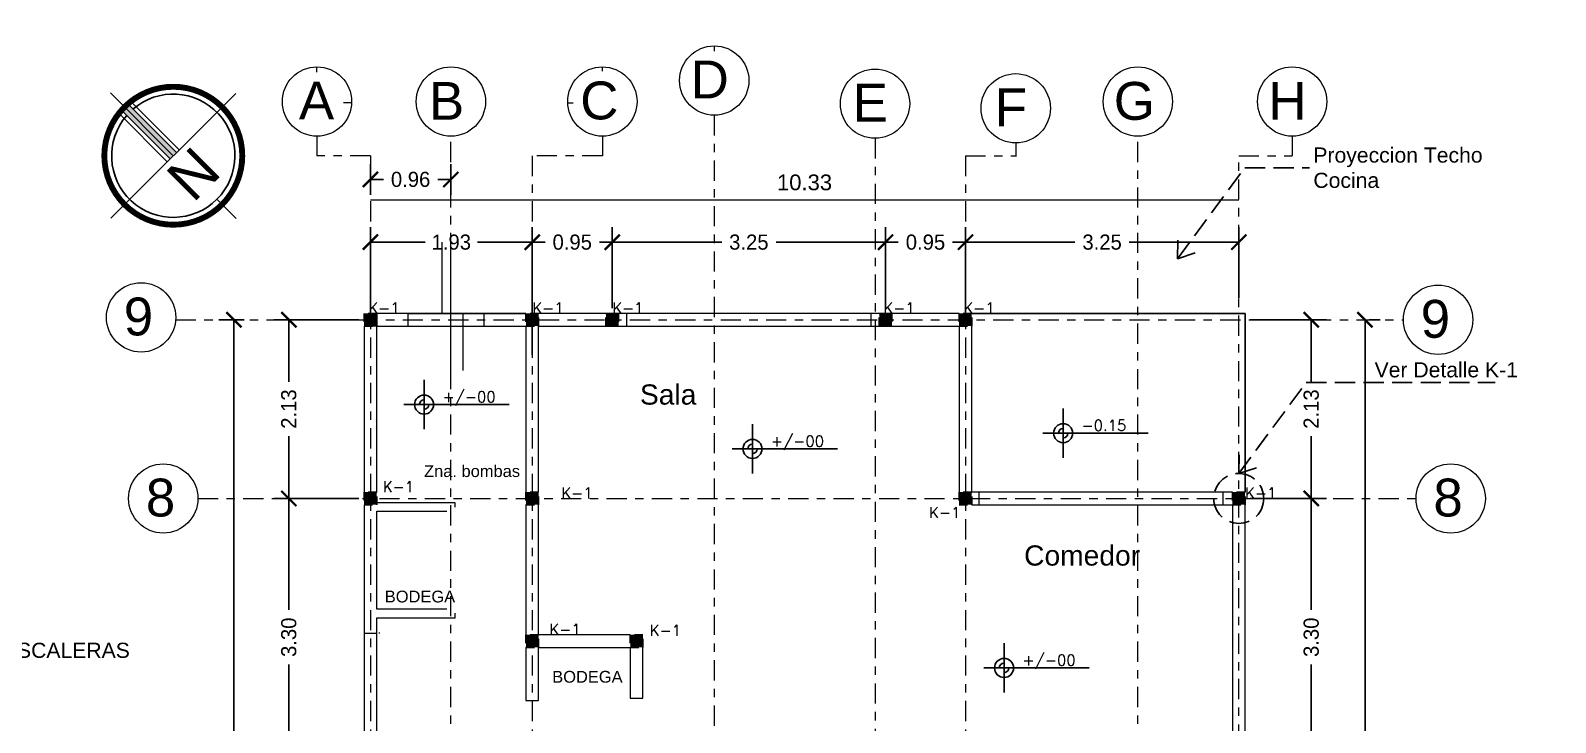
# Model space of a CAD drawing. Header units: millimetres. Extents: x -9559 to 23034, y -7226 to 22400.
# Drawn here: x 191.64 to 209.77, y -31.02 to -22.79 of the extents above; entities that cross this region are included whole.
import ezdxf

# ---------------------------------------------------------------- set-up
doc = ezdxf.new("R2010")
doc.units = ezdxf.units.MM
doc.header["$LTSCALE"] = 0.02
for name, pattern in [('ACAD_ISO02W100', [15, 12, -3]), ('ACAD_ISO10W100', [18, 12, -3, 0, -3]), ('DASHED2', [0.375, 0.25, -0.125])]:
    doc.linetypes.add(name, pattern=pattern)
for name, color, linetype, lineweight in [('A-FLOR', 252, 'Continuous', 30), ('ES-CASTILLOS15X15', 7, 'DASHED2', 30), ('ES-LISTONES', 250, 'Continuous', 13), ('ES-PLANTA ESTRUCTURAL', 252, 'Continuous', 30), ('G-ANNO-TEXT', 250, 'Continuous', 9), ('S-GRID', 253, 'ACAD_ISO10W100', 5), ('S-GRID-IDEN', 253, 'Continuous', 9), ('Sombras', 8, 'Continuous', 13)]:
    doc.layers.add(name, color=color, linetype=linetype, lineweight=lineweight)
doc.layers.add('PC-NIVELES', color=251, linetype='Continuous')
doc.styles.add('Arial_1', font='arial.ttf', dxfattribs={"height": 0.1875})
doc.styles.add('Arial_3', font='arial.ttf', dxfattribs={"height": 0.18})
doc.styles.add('Arial_4', font='arial.ttf', dxfattribs={"height": 0.105})
doc.styles.add('Arial_5', font='arial.ttf', dxfattribs={"height": 0.003})
doc.styles.add('ATT', font='romans.shx')
doc.styles.add('CUADROS', font='arial.ttf')
doc.styles.get("Standard").update_dxf_attribs({"font": 'GOTHIC.TTF'})
doc.dimstyles.get("Standard").update_dxf_attribs({"dimtxt": 0.18, "dimasz": 0.18, "dimexe": 0.18, "dimexo": 0.0625, "dimgap": 0.09, "dimtad": 0, "dimzin": 3, "dimdsep": 46, "dimtxsty": 'Standard', "dimblk": 'ARCHTICK', "dimcen": 0.09, "dimadec": 0, "dimazin": 0, "dimtfac": 1, "dimtofl": 0, "dimtmove": 0, "dimatfit": 3, "dimldrblk": 'ARCHTICK', "dimfxl": 1, "dimtolj": 1, "dimtzin": 0, "dimarcsym": 0})

# ---------------------------------------------------------------- blocks, each defined once
blk = doc.blocks.new('_ArchTick')
at = {"color": 0, "linetype": 'ByBlock', "const_width": 0.15}
blk.add_lwpolyline([(-0.5, -0.5), (0.5, 0.5)], dxfattribs=at)
blk = doc.blocks.new('*D284')
at = {"layer": 'Sombras', "color": 0, "lineweight": -2, "transparency": 16777216}
for p, q in [((195.682, -26.092), (195.682, -25.128)), ((197.607, -26.092), (197.607, -25.128)), ((195.682, -25.308), (196.334, -25.308)), ((197.607, -25.308), (196.954, -25.308))]:
    blk.add_line(p, q, dxfattribs=at)
at = {"layer": 'Sombras', "color": 0, "lineweight": -2, "transparency": 16777216, "xscale": 0.18, "yscale": 0.18, "zscale": 0.18, "rotation": 180}
blk.add_blockref('_ArchTick', (195.682, -25.308), dxfattribs=at)
at = {"layer": 'Sombras', "color": 0, "lineweight": -2, "transparency": 16777216, "xscale": 0.18, "yscale": 0.18, "zscale": 0.18}
blk.add_blockref('_ArchTick', (197.607, -25.308), dxfattribs=at)
at = {"layer": 'Sombras', "color": 0, "transparency": 16777216, "insert": (196.644, -25.308), "char_height": 0.18, "attachment_point": 5}
blk.add_mtext('\\A1;1.93', dxfattribs=at)
blk = doc.blocks.new('*D285')
at = {"layer": 'Sombras', "color": 0, "lineweight": -2, "transparency": 16777216}
for p, q in [((197.607, -26.646), (197.607, -25.128)), ((198.558, -26.092), (198.558, -25.128)), ((197.607, -25.308), (197.759, -25.308)), ((198.558, -25.308), (198.406, -25.308))]:
    blk.add_line(p, q, dxfattribs=at)
at = {"layer": 'Sombras', "color": 0, "lineweight": -2, "transparency": 16777216, "xscale": 0.18, "yscale": 0.18, "zscale": 0.18, "rotation": 180}
blk.add_blockref('_ArchTick', (197.607, -25.308), dxfattribs=at)
at = {"layer": 'Sombras', "color": 0, "lineweight": -2, "transparency": 16777216, "xscale": 0.18, "yscale": 0.18, "zscale": 0.18}
blk.add_blockref('_ArchTick', (198.558, -25.308), dxfattribs=at)
at = {"layer": 'Sombras', "color": 0, "transparency": 16777216, "insert": (198.082, -25.308), "char_height": 0.18, "attachment_point": 5}
blk.add_mtext('\\A1;0.95', dxfattribs=at)
blk = doc.blocks.new('*D286')
at = {"layer": 'Sombras', "color": 0, "lineweight": -2, "transparency": 16777216}
for p, q in [((198.558, -26.092), (198.558, -25.128)), ((201.807, -26.092), (201.807, -25.128)), ((198.558, -25.308), (199.859, -25.308)), ((201.807, -25.308), (200.505, -25.308))]:
    blk.add_line(p, q, dxfattribs=at)
at = {"layer": 'Sombras', "color": 0, "lineweight": -2, "transparency": 16777216, "xscale": 0.18, "yscale": 0.18, "zscale": 0.18, "rotation": 180}
blk.add_blockref('_ArchTick', (198.558, -25.308), dxfattribs=at)
at = {"layer": 'Sombras', "color": 0, "lineweight": -2, "transparency": 16777216, "xscale": 0.18, "yscale": 0.18, "zscale": 0.18}
blk.add_blockref('_ArchTick', (201.807, -25.308), dxfattribs=at)
at = {"layer": 'Sombras', "color": 0, "transparency": 16777216, "insert": (200.182, -25.308), "char_height": 0.18, "attachment_point": 5}
blk.add_mtext('\\A1;3.25', dxfattribs=at)
blk = doc.blocks.new('*D287')
at = {"layer": 'Sombras', "color": 0, "lineweight": -2, "transparency": 16777216}
for p, q in [((201.807, -26.092), (201.807, -25.128)), ((202.757, -26.092), (202.757, -25.128)), ((201.807, -25.308), (201.958, -25.308)), ((202.757, -25.308), (202.605, -25.308))]:
    blk.add_line(p, q, dxfattribs=at)
at = {"layer": 'Sombras', "color": 0, "lineweight": -2, "transparency": 16777216, "xscale": 0.18, "yscale": 0.18, "zscale": 0.18, "rotation": 180}
blk.add_blockref('_ArchTick', (201.807, -25.308), dxfattribs=at)
at = {"layer": 'Sombras', "color": 0, "lineweight": -2, "transparency": 16777216, "xscale": 0.18, "yscale": 0.18, "zscale": 0.18}
blk.add_blockref('_ArchTick', (202.757, -25.308), dxfattribs=at)
at = {"layer": 'Sombras', "color": 0, "transparency": 16777216, "insert": (202.282, -25.308), "char_height": 0.18, "attachment_point": 5}
blk.add_mtext('\\A1;0.95', dxfattribs=at)
blk = doc.blocks.new('*D288')
at = {"layer": 'Sombras', "color": 0, "lineweight": -2, "transparency": 16777216}
for p, q in [((202.757, -26.092), (202.757, -25.128)), ((206.007, -25.973), (206.007, -25.128)), ((202.757, -25.308), (204.058, -25.308)), ((206.007, -25.308), (204.705, -25.308))]:
    blk.add_line(p, q, dxfattribs=at)
at = {"layer": 'Sombras', "color": 0, "lineweight": -2, "transparency": 16777216, "xscale": 0.18, "yscale": 0.18, "zscale": 0.18, "rotation": 180}
blk.add_blockref('_ArchTick', (202.757, -25.308), dxfattribs=at)
at = {"layer": 'Sombras', "color": 0, "lineweight": -2, "transparency": 16777216, "xscale": 0.18, "yscale": 0.18, "zscale": 0.18}
blk.add_blockref('_ArchTick', (206.007, -25.308), dxfattribs=at)
at = {"layer": 'Sombras', "color": 0, "transparency": 16777216, "insert": (204.382, -25.308), "char_height": 0.18, "attachment_point": 5}
blk.add_mtext('\\A1;3.25', dxfattribs=at)
blk = doc.blocks.new('*D281')
at = {"layer": 'Sombras', "color": 0, "lineweight": -2, "transparency": 16777216}
for p, q in [((207.508, -26.23), (207.508, -34.225)), ((207.556, -26.23), (207.688, -26.23)), ((207.508, -42.98), (207.508, -34.984)), ((207.556, -42.98), (207.688, -42.98))]:
    blk.add_line(p, q, dxfattribs=at)
at = {"layer": 'Sombras', "color": 0, "lineweight": -2, "transparency": 16777216, "xscale": 0.18, "yscale": 0.18, "zscale": 0.18}
for p, rotation in [((207.508, -26.23), 90), ((207.508, -42.98), 270)]:
    blk.add_blockref('_ArchTick', p, dxfattribs=dict(at, rotation=rotation))
at = {"layer": 'Sombras', "color": 0, "transparency": 16777216, "insert": (207.508, -34.605), "char_height": 0.18, "attachment_point": 5, "rotation": 90}
blk.add_mtext('\\A1;16.75', dxfattribs=at)
blk = doc.blocks.new('*D297')
at = {"layer": 'Sombras', "color": 0, "lineweight": -2, "transparency": 16777216}
for p, q in [((206.144, -28.355), (207.049, -28.355)), ((206.869, -28.355), (206.869, -29.68)), ((206.869, -31.655), (206.869, -30.329)), ((206.144, -31.655), (207.049, -31.655))]:
    blk.add_line(p, q, dxfattribs=at)
at = {"layer": 'Sombras', "color": 0, "lineweight": -2, "transparency": 16777216, "xscale": 0.18, "yscale": 0.18, "zscale": 0.18}
for p, rotation in [((206.869, -28.355), 90), ((206.869, -31.655), 270)]:
    blk.add_blockref('_ArchTick', p, dxfattribs=dict(at, rotation=rotation))
at = {"layer": 'Sombras', "color": 0, "transparency": 16777216, "insert": (206.869, -30.005), "char_height": 0.18, "attachment_point": 5, "rotation": 90}
blk.add_mtext('\\A1;3.30', dxfattribs=at)
blk = doc.blocks.new('*D298')
at = {"layer": 'Sombras', "color": 0, "lineweight": -2, "transparency": 16777216}
for p, q in [((206.144, -26.23), (207.049, -26.23)), ((206.869, -26.23), (206.869, -26.968)), ((206.869, -28.355), (206.869, -27.616)), ((206.144, -28.355), (207.049, -28.355))]:
    blk.add_line(p, q, dxfattribs=at)
at = {"layer": 'Sombras', "color": 0, "lineweight": -2, "transparency": 16777216, "xscale": 0.18, "yscale": 0.18, "zscale": 0.18}
for p, rotation in [((206.869, -26.23), 90), ((206.869, -28.355), 270)]:
    blk.add_blockref('_ArchTick', p, dxfattribs=dict(at, rotation=rotation))
at = {"layer": 'Sombras', "color": 0, "transparency": 16777216, "insert": (206.869, -27.292), "char_height": 0.18, "attachment_point": 5, "rotation": 90}
blk.add_mtext('\\A1;2.13', dxfattribs=at)
blk = doc.blocks.new('*D282')
at = {"layer": 'Sombras', "color": 0, "lineweight": -2, "transparency": 16777216}
for p, q in [((194.18, -26.23), (193.878, -26.23)), ((194.058, -26.23), (194.058, -34.225)), ((194.058, -42.98), (194.058, -34.984)), ((194.18, -42.98), (193.878, -42.98))]:
    blk.add_line(p, q, dxfattribs=at)
at = {"layer": 'Sombras', "color": 0, "lineweight": -2, "transparency": 16777216, "xscale": 0.18, "yscale": 0.18, "zscale": 0.18}
for p, rotation in [((194.058, -26.23), 90), ((194.058, -42.98), 270)]:
    blk.add_blockref('_ArchTick', p, dxfattribs=dict(at, rotation=rotation))
at = {"layer": 'Sombras', "color": 0, "transparency": 16777216, "insert": (194.058, -34.605), "char_height": 0.18, "attachment_point": 5, "rotation": 90}
blk.add_mtext('\\A1;16.75', dxfattribs=at)
blk = doc.blocks.new('*D302')
at = {"layer": 'Sombras', "color": 0, "lineweight": -2, "transparency": 16777216}
for p, q in [((195.544, -26.23), (194.532, -26.23)), ((194.712, -26.23), (194.712, -26.968)), ((194.712, -28.355), (194.712, -27.616)), ((195.544, -28.355), (194.532, -28.355))]:
    blk.add_line(p, q, dxfattribs=at)
at = {"layer": 'Sombras', "color": 0, "lineweight": -2, "transparency": 16777216, "xscale": 0.18, "yscale": 0.18, "zscale": 0.18}
for p, rotation in [((194.712, -26.23), 90), ((194.712, -28.355), 270)]:
    blk.add_blockref('_ArchTick', p, dxfattribs=dict(at, rotation=rotation))
at = {"layer": 'Sombras', "color": 0, "transparency": 16777216, "insert": (194.712, -27.292), "char_height": 0.18, "attachment_point": 5, "rotation": 90}
blk.add_mtext('\\A1;2.13', dxfattribs=at)
blk = doc.blocks.new('*D303')
at = {"layer": 'Sombras', "color": 0, "lineweight": -2, "transparency": 16777216}
for p, q in [((195.544, -28.355), (194.532, -28.355)), ((194.712, -28.355), (194.712, -29.68)), ((194.712, -31.655), (194.712, -30.329)), ((195.544, -31.655), (194.532, -31.655))]:
    blk.add_line(p, q, dxfattribs=at)
at = {"layer": 'Sombras', "color": 0, "lineweight": -2, "transparency": 16777216, "xscale": 0.18, "yscale": 0.18, "zscale": 0.18}
for p, rotation in [((194.712, -28.355), 90), ((194.712, -31.655), 270)]:
    blk.add_blockref('_ArchTick', p, dxfattribs=dict(at, rotation=rotation))
at = {"layer": 'Sombras', "color": 0, "transparency": 16777216, "insert": (194.712, -30.005), "char_height": 0.18, "attachment_point": 5, "rotation": 90}
blk.add_mtext('\\A1;3.30', dxfattribs=at)
blk = doc.blocks.new('*D309')
at = {"color": 0, "lineweight": -2, "transparency": 16777216}
for p, q in [((195.682, -24.744), (195.682, -24.382)), ((196.639, -24.744), (196.639, -24.382)), ((195.682, -24.562), (195.837, -24.562)), ((196.639, -24.562), (196.484, -24.562))]:
    blk.add_line(p, q, dxfattribs=at)
at = {"color": 0, "lineweight": -2, "transparency": 16777216, "xscale": 0.18, "yscale": 0.18, "zscale": 0.18, "rotation": 180}
blk.add_blockref('_ArchTick', (195.682, -24.562), dxfattribs=at)
at = {"color": 0, "lineweight": -2, "transparency": 16777216, "xscale": 0.18, "yscale": 0.18, "zscale": 0.18}
blk.add_blockref('_ArchTick', (196.639, -24.562), dxfattribs=at)
at = {"color": 0, "transparency": 16777216, "insert": (196.16, -24.562), "char_height": 0.18, "attachment_point": 5}
blk.add_mtext('\\A1;0.96', dxfattribs=at)
blk = doc.blocks.new('A$C3F057A20')
for p, q in [((1.312, 2.641), (1.312, 1.32)), ((1.186, 2.338), (1.186, 1.32)), ((1.247, 2.301), (1.247, 1.32)), ((1.377, 2.301), (1.377, 1.32)), ((1.437, 2.338), (1.437, 1.32)), ((0, 1.32), (2.623, 1.32)), ((1.312, 0.404), (1.312, 0))]:
    blk.add_line(p, q)
at = {"const_width": 0.0875}
blk.add_lwpolyline([(0.287, 1.32, 1), (2.337, 1.32, 1)], format="xyb", close=True, dxfattribs=at)
blk.add_arc((1.312, 1.32), 0.916, 94.0608, 85.9392)
blk.add_solid([(1.247, 1.32), (1.377, 1.32), (1.247, 2.301), (1.377, 2.301)])
at = {"ltscale": 0.2, "insert": (1.016, 1.231), "char_height": 0.625, "attachment_point": 1, "style": 'CUADROS'}
blk.add_mtext_dynamic_manual_height_columns('N', width=0.76887, gutter_width=3.125, heights=[0], dxfattribs=at)

msp = doc.modelspace()

# ---------------------------------------------------------------- hatches: boundary and pattern name
at = {"layer": 'ES-CASTILLOS15X15'}
for points in [[(195.757, -26.305), (195.757, -26.155), (195.607, -26.155), (195.607, -26.305)], [(197.532, -26.305), (197.682, -26.305), (197.682, -26.155), (197.532, -26.155), (197.532, -26.283)], [(198.483, -26.155), (198.483, -26.305), (198.633, -26.305), (198.633, -26.155)], [(201.732, -26.155), (201.732, -26.305), (201.882, -26.305), (201.882, -26.155)], [(202.682, -26.305), (202.832, -26.305), (202.832, -26.155), (202.682, -26.155), (202.682, -26.283)], [(195.607, -28.43), (195.757, -28.43), (195.757, -28.28), (195.607, -28.28), (195.607, -28.408)], [(197.532, -28.43), (197.682, -28.43), (197.682, -28.28), (197.532, -28.28), (197.532, -28.408)], [(202.682, -28.43), (202.832, -28.43), (202.832, -28.28), (202.682, -28.28), (202.682, -28.408)], [(205.932, -28.43), (206.082, -28.43), (206.082, -28.28), (205.932, -28.28), (205.932, -28.408)], [(197.532, -30.125), (197.682, -30.125), (197.682, -29.975), (197.532, -29.975), (197.532, -30.103)], [(198.772, -30.125), (198.922, -30.125), (198.922, -29.975), (198.772, -29.975), (198.772, -30.103)]]:
    msp.add_hatch(color=256, dxfattribs=at).paths.add_polyline_path(points)

# ---------------------------------------------------------------- linework, layer by layer
at = {"layer": 'A-FLOR'}
for p, q in [((197.532, -26.155), (196.132, -26.155)), ((206.082, -26.155), (202.832, -26.155)), ((206.082, -28.28), (206.082, -26.155))]:
    msp.add_line(p, q, dxfattribs=at)
at = {"layer": 'ES-CASTILLOS15X15'}
for p, q in [((195.757, -26.155), (195.607, -26.155)), ((195.607, -26.155), (195.607, -26.305)), ((195.757, -26.305), (195.757, -26.155)), ((197.682, -26.155), (197.532, -26.155)), ((197.532, -26.155), (197.532, -26.305)), ((197.682, -26.305), (197.682, -26.155)), ((202.832, -26.155), (202.682, -26.155)), ((202.682, -26.155), (202.682, -26.305)), ((202.832, -26.305), (202.832, -26.155)), ((195.607, -26.305), (195.757, -26.305)), ((197.532, -26.305), (197.682, -26.305)), ((202.682, -26.305), (202.832, -26.305)), ((195.757, -28.28), (195.607, -28.28)), ((195.607, -28.28), (195.607, -28.43)), ((195.757, -28.43), (195.757, -28.28)), ((197.682, -28.28), (197.532, -28.28)), ((197.532, -28.28), (197.532, -28.43)), ((197.682, -28.43), (197.682, -28.28)), ((202.832, -28.28), (202.682, -28.28)), ((202.682, -28.28), (202.682, -28.43)), ((202.832, -28.43), (202.832, -28.28)), ((206.082, -28.28), (205.932, -28.28)), ((205.932, -28.28), (205.932, -28.43)), ((206.082, -28.43), (206.082, -28.28)), ((195.607, -28.43), (195.757, -28.43)), ((197.532, -28.43), (197.682, -28.43)), ((202.682, -28.43), (202.832, -28.43)), ((205.932, -28.43), (206.082, -28.43)), ((197.682, -29.975), (197.532, -29.975)), ((197.532, -29.975), (197.532, -30.125)), ((197.682, -30.125), (197.682, -29.975)), ((198.922, -29.975), (198.772, -29.975)), ((198.772, -29.975), (198.772, -30.125)), ((198.922, -30.125), (198.922, -29.975)), ((197.532, -30.125), (197.682, -30.125)), ((198.772, -30.125), (198.922, -30.125))]:
    msp.add_line(p, q, dxfattribs=at)
for points in [[(198.483, -26.155), (198.633, -26.155), (198.633, -26.305), (198.483, -26.305)], [(201.732, -26.155), (201.882, -26.155), (201.882, -26.305), (201.732, -26.305)]]:
    msp.add_lwpolyline(points, close=True, dxfattribs=at)
at = {"layer": 'ES-LISTONES', "linetype": 'ACAD_ISO02W100', "lineweight": 30}
for p, q in [((206.081, -24.422), (208.327, -24.422)), ((206.81, -26.975), (209.056, -26.975))]:
    msp.add_line(p, q, dxfattribs=at)
at = {"layer": 'ES-LISTONES'}
for p, q in [((196.53, -25.309), (196.53, -26.155)), ((196.639, -26.155), (196.639, -25.309)), ((196.639, -26.834), (196.639, -26.155)), ((196.781, -26.155), (196.781, -26.834))]:
    msp.add_line(p, q, dxfattribs=at)
at = {"layer": 'ES-LISTONES', "linetype": 'ACAD_ISO02W100', "lineweight": 30}
msp.add_circle((206.007, -28.355), 0.297, dxfattribs=at)
at = {"layer": 'ES-PLANTA ESTRUCTURAL', "lineweight": 5}
for p, q in [((196.132, -26.155), (195.757, -26.155)), ((195.757, -26.155), (195.757, -26.305)), ((196.132, -26.305), (196.132, -26.155)), ((197.532, -26.155), (196.132, -26.155)), ((197.032, -26.155), (197.032, -26.305)), ((198.732, -26.155), (197.682, -26.155)), ((198.732, -26.305), (198.732, -26.155)), ((202.682, -26.155), (198.732, -26.155)), ((201.632, -26.155), (201.632, -26.305)), ((195.607, -26.305), (195.607, -28.28)), ((195.757, -26.305), (195.607, -26.305)), ((195.757, -28.28), (195.757, -26.305)), ((195.757, -26.305), (196.132, -26.305)), ((196.132, -26.305), (197.532, -26.305)), ((197.532, -26.305), (197.532, -28.28)), ((197.682, -28.28), (197.682, -26.305)), ((197.682, -26.305), (198.732, -26.305)), ((198.732, -26.305), (202.682, -26.305)), ((202.682, -26.305), (202.682, -28.28)), ((202.832, -28.28), (202.832, -26.305)), ((205.72, -28.28), (202.832, -28.28)), ((202.919, -28.43), (202.919, -28.28)), ((205.932, -28.28), (205.72, -28.28)), ((205.819, -28.28), (205.819, -28.43)), ((195.607, -28.43), (195.607, -31.442)), ((196.689, -28.405), (195.757, -28.405)), ((196.689, -28.459), (196.689, -28.405)), ((197.532, -28.43), (197.532, -29.975)), ((197.682, -29.975), (197.682, -28.43)), ((202.832, -28.43), (205.72, -28.43)), ((205.72, -28.43), (205.932, -28.43)), ((205.932, -28.43), (205.932, -28.755)), ((206.082, -28.755), (206.082, -28.43)), ((195.757, -29.673), (195.757, -28.505)), ((195.757, -28.505), (196.589, -28.505)), ((205.932, -28.642), (205.932, -31.58)), ((206.082, -31.58), (206.082, -28.642)), ((196.589, -29.673), (195.757, -29.673)), ((196.689, -29.773), (196.689, -29.719)), ((195.757, -31.442), (195.757, -29.773)), ((195.757, -29.773), (196.689, -29.773)), ((195.607, -29.955), (195.757, -29.955)), ((195.758, -29.955), (195.757, -29.955)), ((195.793, -29.955), (195.783, -29.955)), ((198.772, -29.975), (197.682, -29.975)), ((197.532, -30.125), (197.532, -30.755)), ((197.682, -30.125), (198.772, -30.125)), ((197.682, -30.755), (197.682, -30.125)), ((198.772, -30.125), (198.772, -30.73)), ((198.922, -30.73), (198.922, -30.125)), ((197.532, -30.755), (197.682, -30.755)), ((198.772, -30.73), (198.922, -30.73))]:
    msp.add_line(p, q, dxfattribs=at)
at = {"layer": 'PC-NIVELES'}
for p, q in [((196.32, -26.946), (196.32, -27.531)), ((196.079, -27.239), (197.331, -27.239)), ((203.919, -27.286), (203.919, -27.871)), ((200.225, -27.473), (200.225, -28.058)), ((203.678, -27.579), (204.93, -27.579)), ((199.984, -27.766), (201.236, -27.766)), ((203.216, -30.077), (203.216, -30.662)), ((202.975, -30.37), (204.227, -30.37))]:
    msp.add_line(p, q, dxfattribs=at)
for centre in [(196.32, -27.239), (203.919, -27.579), (200.225, -27.766), (203.216, -30.37)]:
    msp.add_circle(centre, 0.113, dxfattribs=at)
at = {"layer": 'PC-NIVELES', "color": 9, "linetype": 'Continuous'}
for centre, start, end in [((196.32, -27.239), 90, 180), ((196.32, -27.239), 270, 0), ((203.919, -27.579), 90, 180), ((200.225, -27.766), 90, 180), ((203.919, -27.579), 270, 0), ((200.225, -27.766), 270, 0), ((203.216, -30.37), 90, 180), ((203.216, -30.37), 270, 0)]:
    msp.add_arc(centre, 0.0565, start, end, dxfattribs=at)
at = {"layer": 'S-GRID'}
for p, q in [((199.77, -22.974), (199.77, -23.036)), ((195.047, -23.286), (195.047, -23.224)), ((198.44, -23.274), (198.44, -23.224)), ((195.458, -23.653), (195.364, -23.653)), ((198.029, -23.653), (198.092, -23.653)), ((199.77, -23.798), (199.77, -45.259)), ((195.047, -24.048), (195.047, -24.281)), ((196.639, -45.416), (196.639, -24.048)), ((198.44, -24.048), (198.44, -24.281)), ((201.682, -24.073), (201.682, -45.441)), ((204.807, -45.416), (204.807, -24.048)), ((206.642, -24.048), (206.642, -24.281)), ((195.682, -24.281), (195.047, -24.281)), ((195.682, -24.281), (195.682, -44.781)), ((197.607, -24.281), (197.607, -44.781)), ((198.44, -24.281), (197.607, -24.281)), ((202.757, -24.281), (202.757, -44.874)), ((202.757, -24.281), (203.365, -24.281)), ((203.355, -24.128), (203.355, -24.281)), ((206.007, -44.781), (206.007, -24.281)), ((206.007, -24.281), (206.642, -24.281)), ((193.367, -26.23), (207.966, -26.23)), ((193.63, -28.355), (208.116, -28.355))]:
    msp.add_line(p, q, dxfattribs=at)
at = {"layer": 'S-GRID-IDEN'}
for centre in [(199.77, -23.386), (195.047, -23.636), (196.639, -23.636), (198.44, -23.636), (201.682, -23.661), (203.355, -23.716), (204.807, -23.636), (206.642, -23.636), (192.956, -26.202), (208.377, -26.23), (193.219, -28.355), (208.527, -28.355)]:
    msp.add_circle(centre, 0.412, dxfattribs=at)
at = {"layer": 'Sombras'}
msp.add_line((195.682, -24.806), (206.007, -24.806), dxfattribs=at)

# ---------------------------------------------------------------- block references
at = {"xscale": 0.7999999999999999, "yscale": 0.7999999999999999, "zscale": 0.7999999999999999, "rotation": 44.99999999999994}
msp.add_blockref('A$C3F057A20', (193.343, -25.769), dxfattribs=at)

# ---------------------------------------------------------------- texts
at = {"layer": 'ES-CASTILLOS15X15', "style": 'ATT'}
for p in [(195.657, -26.155), (197.607, -26.155), (198.558, -26.155), (201.782, -26.155), (202.732, -26.155), (195.831, -28.28), (197.952, -28.355), (206.082, -28.355), (202.325, -28.587), (197.81, -29.975), (199.003, -29.988)]:
    msp.add_attdef('K-1', p, '+0.00', height=0.1294, dxfattribs=at)
at = {"layer": 'G-ANNO-TEXT'}
for s, height, style, p in [('Sala', 0.24, 'Arial_3', (198.887, -27.239)), ('Zna. bombas', 0.14, 'Arial_4', (196.32, -28.1)), ('Comedor', 0.24, 'Arial_3', (203.455, -29.153)), ('BODEGA', 0.14, 'Arial_4', (195.853, -29.591)), ('BODEGA', 0.14, 'Arial_4', (197.844, -30.545))]:
    msp.add_text(s, height=height, dxfattribs=dict(at, style=style)).set_placement(p)
at = {"layer": 'G-ANNO-TEXT', "color": 7, "insert": (189.999, -30.07), "char_height": 0.18, "width": 2.98599, "attachment_point": 1, "style": 'Arial_3', "bg_fill": 3, "box_fill_scale": 1.25, "bg_fill_color": 256, "bg_fill_true_color": 13158600, "bg_fill_transparency": 0}
msp.add_mtext('Ver Detalle ESCALERAS', dxfattribs=at)
at = {"layer": 'PC-NIVELES', "style": 'ATT'}
for tag, p in [('+/-00', (196.539, -27.211)), ('-0.15', (204.138, -27.551)), ('+/-00', (200.444, -27.738)), ('+/-00', (203.435, -30.342))]:
    msp.add_attdef(tag, p, '+0.00', height=0.1294, dxfattribs=at)
at = {"layer": 'S-GRID', "insert": (200.844, -24.598), "char_height": 0.1875, "width": 0.7805, "attachment_point": 5, "style": 'Arial_1', "bg_fill": 3, "box_fill_scale": 1.1, "bg_fill_color": 256, "bg_fill_true_color": 13158600, "bg_fill_transparency": 0}
msp.add_mtext('\\A1;10.33', dxfattribs=at)
at = {"layer": 'S-GRID-IDEN', "style": 'Arial_5'}
for s, p in [('D', (199.49, -23.598)), ('A', (194.832, -23.848)), ('B', (196.378, -23.853)), ('C', (198.177, -23.848)), ('E', (201.417, -23.873)), ('F', (203.105, -23.929)), ('G', (204.521, -23.853)), ('H', (206.36, -23.853)), ('9', (192.749, -26.416)), ('9', (208.17, -26.444)), ('8', (193.012, -28.569)), ('8', (208.321, -28.569))]:
    msp.add_text(s, height=0.45, dxfattribs=at).set_placement(p)

# ---------------------------------------------------------------- dimensions: what is measured, and where the dimension line sits
dim = msp.add_linear_dim(base=(196.639, -24.562), p1=(195.682, -24.806), p2=(196.639, -24.806), dimstyle='Standard')
dim.commit()
dim.dimension.update_dxf_attribs({"geometry": '*D309', "text_midpoint": (196.16, -24.562)})
at = {"layer": 'Sombras'}
dim = msp.add_linear_dim(base=(197.606538509, -25.308336693), p1=(195.681538509, -26.154528366), p2=(197.606538509, -26.154528366), dimstyle='Standard', dxfattribs=at)
dim.commit()
dim.dimension.update_dxf_attribs({"geometry": '*D284', "text_midpoint": (196.644038509, -25.308336693)})
for base, p1, p2, picture, middle in [((198.558, -25.308), (197.607, -26.708), (198.558, -26.155), '*D285', (198.082, -25.308)), ((201.807, -25.308), (198.558, -26.155), (201.807, -26.155), '*D286', (200.182, -25.308)), ((202.757, -25.308), (201.807, -26.155), (202.757, -26.155), '*D287', (202.282, -25.308)), ((206.007, -25.308), (202.757, -26.155), (206.007, -26.035), '*D288', (204.382, -25.308))]:
    dim = msp.add_linear_dim(base=base, p1=p1, p2=p2, dimstyle='Standard', override={"dimtmove": 1}, dxfattribs=at)
    dim.commit()
    dim.dimension.update_dxf_attribs({"geometry": picture, "text_midpoint": middle})
for base, p1, p2, picture, middle in [((194.058, -42.98), (194.242, -26.23), (194.242, -42.98), '*D282', (194.058, -34.605)), ((194.711864319, -28.354528366), (195.606538509, -26.229528366), (195.606538509, -28.354528366), '*D302', (194.711864319, -27.292028366)), ((207.508, -42.98), (207.494, -26.23), (207.494, -42.98), '*D281', (207.508, -34.605))]:
    dim = msp.add_linear_dim(base=base, p1=p1, p2=p2, angle=90, dimstyle='Standard', dxfattribs=at)
    dim.commit()
    dim.dimension.update_dxf_attribs({"geometry": picture, "text_midpoint": middle})
for base, p1, p2, picture, middle in [((206.869142603, -26.229528366), (206.081538509, -28.354528366), (206.081538509, -26.229528366), '*D298', (206.869142603, -27.292028366)), ((194.712, -31.655), (195.607, -28.355), (195.607, -31.655), '*D303', (194.712, -30.005)), ((206.869, -28.355), (206.082, -31.655), (206.082, -28.355), '*D297', (206.869, -30.005))]:
    dim = msp.add_linear_dim(base=base, p1=p1, p2=p2, angle=90, dimstyle='Standard', override={"dimtmove": 1}, dxfattribs=at)
    dim.commit()
    dim.dimension.update_dxf_attribs({"geometry": picture, "text_midpoint": middle})

# ---------------------------------------------------------------- leaders
at = {"layer": 'ES-LISTONES', "linetype": 'ACAD_ISO02W100', "lineweight": 30}
for points in [[(205.278, -25.505), (206.081, -24.422)], [(206.007, -28.058), (206.81, -26.975)]]:
    msp.add_leader(points, dimstyle='Standard', override={"dimgap": 0.01, "dimtad": 0, "dimldrblk": 'Open90'}, dxfattribs=at)

# ---------------------------------------------------------------- next in the draw order: texts
at = {"layer": 'G-ANNO-TEXT', "color": 7, "char_height": 0.18, "width": 2.10553, "attachment_point": 1, "style": 'Arial_3', "bg_fill": 3, "box_fill_scale": 1.25, "bg_fill_color": 256, "bg_fill_true_color": 13158600, "bg_fill_transparency": 0}
for s, insert in [('Proyeccion Techo Cocina', (206.894, -24.182)), ('Ver Detalle K-1', (207.622, -26.735))]:
    msp.add_mtext(s, dxfattribs=dict(at, insert=insert))

doc.saveas('drawing.dxf')
